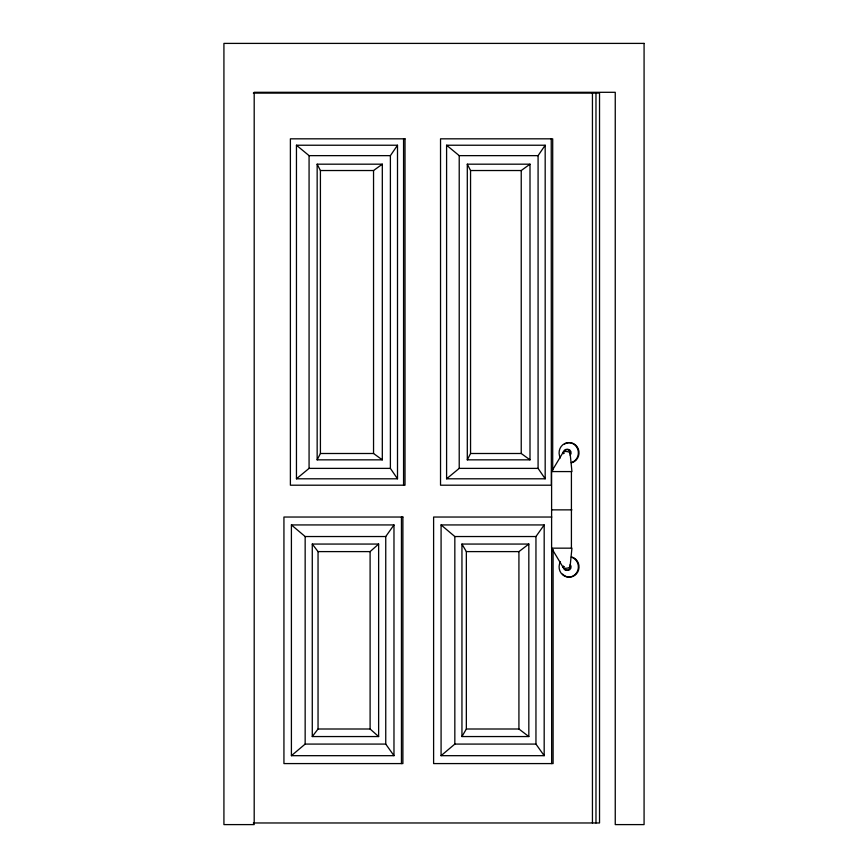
<?xml version="1.0" encoding="UTF-8"?>
<svg xmlns="http://www.w3.org/2000/svg" width="868" height="868" viewBox="0 0 868 868"><rect width="100%" height="100%" fill="white"/><g stroke="black" fill="none" stroke-linecap="round" stroke-linejoin="round"><path stroke-width="1.3" d="M317.156 459.845L320.411 453.497L320.411 170.529L317.156 164.182L382.311 164.182L382.311 459.845L317.156 459.845L317.156 164.182M467.299 459.845L470.554 453.497L470.554 170.529L467.299 164.182L530.001 164.182L530.001 459.845L467.299 459.845L467.299 164.182M461.95 736.552L466.344 729.001L466.344 551.603L461.95 544.062L528.829 544.062L528.829 736.552L461.95 736.552L461.95 544.062M563.245 567.607L551.603 548.164L551.603 471.574L563.245 452.119M397.501 478.8L390.394 468.384L390.394 155.643L397.501 145.227L296.455 145.227L296.455 478.8L397.501 478.8L397.501 145.227M545.18 478.8L538.084 468.384L538.084 155.643L545.18 145.227L446.597 145.227L446.597 478.8L545.18 478.8L545.18 145.227M393.974 755.681L385.75 744.082L385.75 536.533L393.974 524.934L291.409 524.934L291.409 755.681L393.974 755.681L393.974 524.934M544.182 755.681L535.957 744.082L535.957 536.533L544.182 524.934L441.085 524.934L441.085 755.681L544.182 755.681L544.182 524.934M312.274 736.552L318.046 729.001L318.046 551.603L312.274 544.062L378.632 544.062L378.632 736.552L312.274 736.552L312.274 544.062M318.046 551.603L370.104 551.603L378.632 544.062M291.409 755.681L305.156 744.082L385.75 744.082M441.085 755.681L454.832 744.082L535.957 744.082M296.455 478.8L309.073 468.384L390.394 468.384M446.597 478.8L459.215 468.384L538.084 468.384M466.344 551.603L518.923 551.603L528.829 544.062M320.411 170.529L373.544 170.529L382.311 164.182M470.554 170.529L521.234 170.529L530.001 164.182M253.347 93.115L599.528 93.115L599.528 822.972L253.347 822.972M296.455 145.227L309.073 155.643L390.394 155.643M446.597 145.227L459.215 155.643L538.084 155.643M320.411 453.497L373.544 453.497L382.311 459.845M470.554 453.497L521.234 453.497L530.001 459.845M551.603 471.574L571.936 471.574L570.092 453.107A3.494 1.269 7.2 0 0 565.578 451.458A3.494 1.269 7.2 0 0 563.701 453.161M551.603 509.863L571.936 509.863M551.766 517.035L433.609 517.035L433.609 763.58L553.1 763.58L553.1 549.542M291.409 524.934L305.156 536.533L385.75 536.533M441.085 524.934L454.832 536.533L535.957 536.533M551.603 548.164L571.936 548.164L570.092 566.62A3.494 1.269 -7.2 0 1 565.578 568.28A3.494 1.269 -7.2 0 1 563.701 566.576M318.046 729.001L370.104 729.001L378.632 736.552M466.344 729.001L518.923 729.001L528.829 736.552M595.98 93.115L595.98 822.972M592.443 93.115L592.443 822.972M571.415 471.574L571.415 548.164M552.699 470.326L552.699 138.826L440.532 138.826L440.532 485.201L551.343 485.201L551.245 138.826M551.657 548.185L551.657 763.58M521.234 170.529L521.234 453.497M518.923 551.603L518.923 729.001M459.215 155.643L459.215 468.384M454.832 536.533L454.832 744.082M403.566 138.826L403.566 485.201M401.45 517.035L401.45 763.58M373.544 170.529L373.544 453.497M370.104 551.603L370.104 729.001M309.073 155.643L309.073 468.384M305.156 536.533L305.156 744.082M571.231 557.072A10.188 9.646 -90 0 1 577.795 570.406A10.188 9.646 -90 0 1 564.656 576.146A10.188 9.646 -90 0 1 560.381 561.824M570.146 564.45A3.494 3.309 -90 0 1 566.153 569.94M565.469 569.386A3.494 3.309 -90 0 1 564.949 568.659M569.82 566.012A3.494 3.309 -90 0 1 566.63 570.406A3.494 3.309 -90 0 1 563.43 566.012M564.113 566.554A3.494 2.007 -37.1 0 1 563.321 566.913M571.882 557.072A10.188 9.646 -90 0 1 577.741 572.012A10.188 9.646 -90 0 1 562.562 574.117M560.381 457.913A10.188 9.646 -90 0 1 564.656 443.581A10.188 9.646 -90 0 1 577.795 449.331A10.188 9.646 -90 0 1 571.231 462.655M566.153 449.787A3.494 3.309 -90 0 1 570.146 455.288M564.949 451.067A3.494 3.309 -90 0 1 565.469 450.34M563.43 453.714A3.494 3.309 -90 0 1 566.63 449.32A3.494 3.309 -90 0 1 569.82 453.714M563.321 452.814A3.494 2.007 37.1 0 1 564.113 453.172M564.569 443.993A10.188 9.646 -90 0 1 578.294 448.919A10.188 9.646 -90 0 1 571.882 462.655M644.078 43.4L223.922 43.4L223.922 824.6L254.194 824.6L254.194 92.301L615.249 92.301L615.249 824.6L644.078 824.6L644.078 43.4M405.009 138.826L290.389 138.826L290.389 485.201L405.009 485.201L405.009 138.826M402.893 517.035L283.934 517.035L283.934 763.58L402.893 763.58L402.893 517.035"/></g></svg>
